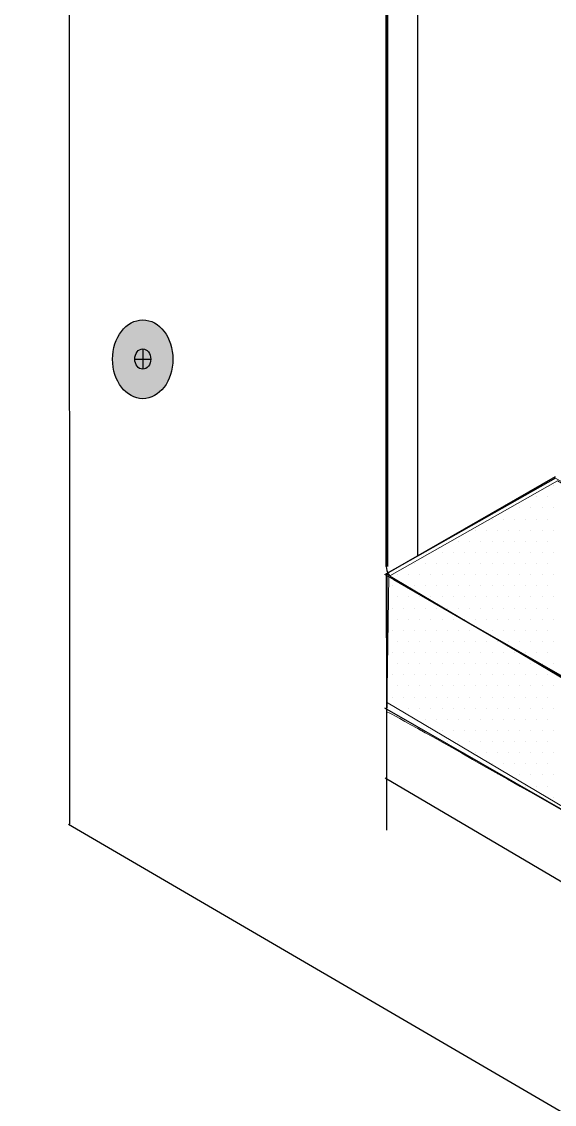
# Model space of a CAD drawing. Header units: inches. Extents: x -24 to 76, y -57 to 19.
# Drawn here: x 11.702 to 12.601, y 9.057 to 10.882 of the extents above; entities that cross this region are included whole.
import ezdxf

# ---------------------------------------------------------------- set-up
doc = ezdxf.new("R2010")
doc.units = ezdxf.units.IN
doc.header["$MEASUREMENT"] = 0
for name, color, linetype, lineweight in [('.ATI-HATCH', 7, 'Continuous', 0), ('G-ANNO-TTLB', 7, 'Continuous', 0), ('TYVEK', 7, 'Continuous', 0), ('WALL SCRATCH', 7, 'Continuous', 0)]:
    doc.layers.add(name, color=color, linetype=linetype, lineweight=lineweight)
pattern_1 = [(45, (0, 0), (-7.071, 7.071), [])]

# ---------------------------------------------------------------- blocks, each defined once
blk = doc.blocks.new('Block_60')
at = {"layer": 'WALL SCRATCH', "true_color": 0x003b71, "transparency": 33554687}
h = blk.add_hatch(color=156, dxfattribs=at)
h.dxf.hatch_style = 2
edge = h.paths.add_edge_path()
edge.add_ellipse((11.9066, 10.3131), major_axis=(0, 0.0664), ratio=0.766948, start_angle=0, end_angle=360)
at = {"layer": 'WALL SCRATCH', "color": 18, "lineweight": 25, "true_color": 0x080808}
for p, q in [((11.9066, 10.3307), (11.9066, 10.2964)), ((11.8931, 10.3135), (11.9201, 10.3135))]:
    blk.add_line(p, q, dxfattribs=at)
at = {"layer": 'WALL SCRATCH', "color": 8, "lineweight": 25, "true_color": 0x808080}
blk.add_lwpolyline([(11.8995, 10.2421)], dxfattribs=at)
at = {"layer": 'WALL SCRATCH', "color": 18, "lineweight": 25, "true_color": 0x000000}
blk.add_ellipse((11.9066, 10.3131), major_axis=(0, 0.0664), ratio=0.766948, dxfattribs=at)
at = {"layer": 'WALL SCRATCH', "color": 18, "lineweight": 25, "true_color": 0x080808}
blk.add_ellipse((11.9066, 10.3135), major_axis=(0, 0.0171), ratio=0.788846, dxfattribs=at)
blk = doc.blocks.new('Block_57')
at = {"layer": 'WALL SCRATCH'}
blk.add_blockref('Block_60', (0, 0), dxfattribs=at)
blk = doc.blocks.new('Block_56')
at = {"layer": 'WALL SCRATCH'}
blk.add_blockref('Block_57', (0, 0), dxfattribs=at)
blk = doc.blocks.new('Block_497')
at = {"layer": '.ATI-HATCH', "color": 243, "lineweight": 0, "true_color": 0xcc667f}
for p, q in [((12.599, 10.1001), (12.599, 10.1001)), ((12.5708, 10.0813), (12.5708, 10.0813)), ((12.5896, 10.0813), (12.5896, 10.0813)), ((12.5427, 10.0626), (12.5427, 10.0626)), ((12.5615, 10.0626), (12.5615, 10.0626)), ((12.5802, 10.0626), (12.5802, 10.0626)), ((12.599, 10.0626), (12.599, 10.0626)), ((12.4958, 10.0438), (12.4958, 10.0438)), ((12.5146, 10.0438), (12.5146, 10.0438)), ((12.5333, 10.0438), (12.5333, 10.0438)), ((12.5521, 10.0438), (12.5521, 10.0438)), ((12.5708, 10.0438), (12.5708, 10.0438)), ((12.5896, 10.0438), (12.5896, 10.0438)), ((12.4677, 10.0251), (12.4677, 10.0251)), ((12.4865, 10.0251), (12.4865, 10.0251)), ((12.5052, 10.0251), (12.5052, 10.0251)), ((12.524, 10.0251), (12.524, 10.0251)), ((12.5427, 10.0251), (12.5427, 10.0251)), ((12.5615, 10.0251), (12.5615, 10.0251)), ((12.5802, 10.0251), (12.5802, 10.0251)), ((12.599, 10.0251), (12.599, 10.0251)), ((12.4396, 10.0063), (12.4396, 10.0063)), ((12.4583, 10.0063), (12.4583, 10.0063)), ((12.4771, 10.0063), (12.4771, 10.0063)), ((12.4958, 10.0063), (12.4958, 10.0063)), ((12.5146, 10.0063), (12.5146, 10.0063)), ((12.5333, 10.0063), (12.5333, 10.0063)), ((12.5521, 10.0063), (12.5521, 10.0063)), ((12.5708, 10.0063), (12.5708, 10.0063)), ((12.5896, 10.0063), (12.5896, 10.0063)), ((12.4115, 9.9876), (12.4115, 9.9876)), ((12.4302, 9.9876), (12.4302, 9.9876)), ((12.449, 9.9876), (12.449, 9.9876)), ((12.4677, 9.9876), (12.4677, 9.9876)), ((12.4865, 9.9876), (12.4865, 9.9876)), ((12.5052, 9.9876), (12.5052, 9.9876)), ((12.524, 9.9876), (12.524, 9.9876)), ((12.5427, 9.9876), (12.5427, 9.9876)), ((12.5615, 9.9876), (12.5615, 9.9876)), ((12.5802, 9.9876), (12.5802, 9.9876)), ((12.599, 9.9876), (12.599, 9.9876)), ((12.3646, 9.9688), (12.3646, 9.9688)), ((12.3833, 9.9688), (12.3833, 9.9688)), ((12.4021, 9.9688), (12.4021, 9.9688)), ((12.4208, 9.9688), (12.4208, 9.9688)), ((12.4396, 9.9688), (12.4396, 9.9688)), ((12.4583, 9.9688), (12.4583, 9.9688)), ((12.4771, 9.9688), (12.4771, 9.9688)), ((12.4958, 9.9688), (12.4958, 9.9688)), ((12.5146, 9.9688), (12.5146, 9.9688)), ((12.5333, 9.9688), (12.5333, 9.9688)), ((12.5521, 9.9688), (12.5521, 9.9688)), ((12.5708, 9.9688), (12.5708, 9.9688)), ((12.5896, 9.9688), (12.5896, 9.9688)), ((12.3365, 9.9501), (12.3365, 9.9501)), ((12.3552, 9.9501), (12.3552, 9.9501)), ((12.374, 9.9501), (12.374, 9.9501)), ((12.3927, 9.9501), (12.3927, 9.9501)), ((12.4115, 9.9501), (12.4115, 9.9501)), ((12.4302, 9.9501), (12.4302, 9.9501)), ((12.449, 9.9501), (12.449, 9.9501)), ((12.4677, 9.9501), (12.4677, 9.9501)), ((12.4865, 9.9501), (12.4865, 9.9501)), ((12.5052, 9.9501), (12.5052, 9.9501)), ((12.524, 9.9501), (12.524, 9.9501)), ((12.5427, 9.9501), (12.5427, 9.9501)), ((12.5615, 9.9501), (12.5615, 9.9501)), ((12.5802, 9.9501), (12.5802, 9.9501)), ((12.599, 9.9501), (12.599, 9.9501)), ((12.3271, 9.9313), (12.3271, 9.9313)), ((12.3458, 9.9313), (12.3458, 9.9313)), ((12.3646, 9.9313), (12.3646, 9.9313)), ((12.3833, 9.9313), (12.3833, 9.9313)), ((12.4021, 9.9313), (12.4021, 9.9313)), ((12.4208, 9.9313), (12.4208, 9.9313)), ((12.4396, 9.9313), (12.4396, 9.9313)), ((12.4583, 9.9313), (12.4583, 9.9313)), ((12.4771, 9.9313), (12.4771, 9.9313)), ((12.4958, 9.9313), (12.4958, 9.9313)), ((12.5146, 9.9313), (12.5146, 9.9313)), ((12.5333, 9.9313), (12.5333, 9.9313)), ((12.5521, 9.9313), (12.5521, 9.9313)), ((12.5708, 9.9313), (12.5708, 9.9313)), ((12.5896, 9.9313), (12.5896, 9.9313)), ((12.3365, 9.9126), (12.3365, 9.9126)), ((12.3552, 9.9126), (12.3552, 9.9126)), ((12.374, 9.9126), (12.374, 9.9126)), ((12.3927, 9.9126), (12.3927, 9.9126)), ((12.4115, 9.9126), (12.4115, 9.9126)), ((12.4302, 9.9126), (12.4302, 9.9126)), ((12.449, 9.9126), (12.449, 9.9126)), ((12.4677, 9.9126), (12.4677, 9.9126)), ((12.4865, 9.9126), (12.4865, 9.9126)), ((12.5052, 9.9126), (12.5052, 9.9126)), ((12.524, 9.9126), (12.524, 9.9126)), ((12.5427, 9.9126), (12.5427, 9.9126)), ((12.5615, 9.9126), (12.5615, 9.9126)), ((12.5802, 9.9126), (12.5802, 9.9126)), ((12.599, 9.9126), (12.599, 9.9126)), ((12.3271, 9.8938), (12.3271, 9.8938)), ((12.3458, 9.8938), (12.3458, 9.8938)), ((12.3646, 9.8938), (12.3646, 9.8938)), ((12.3833, 9.8938), (12.3833, 9.8938)), ((12.4021, 9.8938), (12.4021, 9.8938)), ((12.4208, 9.8938), (12.4208, 9.8938)), ((12.4396, 9.8938), (12.4396, 9.8938)), ((12.4583, 9.8938), (12.4583, 9.8938)), ((12.4771, 9.8938), (12.4771, 9.8938)), ((12.4958, 9.8938), (12.4958, 9.8938)), ((12.5146, 9.8938), (12.5146, 9.8938)), ((12.5333, 9.8938), (12.5333, 9.8938)), ((12.5521, 9.8938), (12.5521, 9.8938)), ((12.5708, 9.8938), (12.5708, 9.8938)), ((12.5896, 9.8938), (12.5896, 9.8938)), ((12.3365, 9.8751), (12.3365, 9.8751)), ((12.3552, 9.8751), (12.3552, 9.8751)), ((12.374, 9.8751), (12.374, 9.8751)), ((12.3927, 9.8751), (12.3927, 9.8751)), ((12.4115, 9.8751), (12.4115, 9.8751)), ((12.4302, 9.8751), (12.4302, 9.8751)), ((12.449, 9.8751), (12.449, 9.8751)), ((12.4677, 9.8751), (12.4677, 9.8751)), ((12.4865, 9.8751), (12.4865, 9.8751)), ((12.5052, 9.8751), (12.5052, 9.8751)), ((12.524, 9.8751), (12.524, 9.8751)), ((12.5427, 9.8751), (12.5427, 9.8751)), ((12.5615, 9.8751), (12.5615, 9.8751)), ((12.5802, 9.8751), (12.5802, 9.8751)), ((12.599, 9.8751), (12.599, 9.8751)), ((12.3271, 9.8563), (12.3271, 9.8563)), ((12.3458, 9.8563), (12.3458, 9.8563)), ((12.3646, 9.8563), (12.3646, 9.8563)), ((12.3833, 9.8563), (12.3833, 9.8563)), ((12.4021, 9.8563), (12.4021, 9.8563)), ((12.4208, 9.8563), (12.4208, 9.8563)), ((12.4396, 9.8563), (12.4396, 9.8563)), ((12.4583, 9.8563), (12.4583, 9.8563)), ((12.4771, 9.8563), (12.4771, 9.8563)), ((12.4958, 9.8563), (12.4958, 9.8563)), ((12.5146, 9.8563), (12.5146, 9.8563)), ((12.5333, 9.8563), (12.5333, 9.8563)), ((12.5521, 9.8563), (12.5521, 9.8563)), ((12.5708, 9.8563), (12.5708, 9.8563)), ((12.5896, 9.8563), (12.5896, 9.8563)), ((12.3365, 9.8376), (12.3365, 9.8376)), ((12.3552, 9.8376), (12.3552, 9.8376)), ((12.374, 9.8376), (12.374, 9.8376)), ((12.3927, 9.8376), (12.3927, 9.8376)), ((12.4115, 9.8376), (12.4115, 9.8376)), ((12.4302, 9.8376), (12.4302, 9.8376)), ((12.449, 9.8376), (12.449, 9.8376)), ((12.4677, 9.8376), (12.4677, 9.8376)), ((12.4865, 9.8376), (12.4865, 9.8376)), ((12.5052, 9.8376), (12.5052, 9.8376)), ((12.524, 9.8376), (12.524, 9.8376)), ((12.5427, 9.8376), (12.5427, 9.8376)), ((12.5615, 9.8376), (12.5615, 9.8376)), ((12.5802, 9.8376), (12.5802, 9.8376)), ((12.599, 9.8376), (12.599, 9.8376)), ((12.3271, 9.8188), (12.3271, 9.8188)), ((12.3458, 9.8188), (12.3458, 9.8188)), ((12.3646, 9.8188), (12.3646, 9.8188)), ((12.3833, 9.8188), (12.3833, 9.8188)), ((12.4021, 9.8188), (12.4021, 9.8188)), ((12.4208, 9.8188), (12.4208, 9.8188)), ((12.4396, 9.8188), (12.4396, 9.8188)), ((12.4583, 9.8188), (12.4583, 9.8188)), ((12.4771, 9.8188), (12.4771, 9.8188)), ((12.4958, 9.8188), (12.4958, 9.8188)), ((12.5146, 9.8188), (12.5146, 9.8188)), ((12.5333, 9.8188), (12.5333, 9.8188)), ((12.5521, 9.8188), (12.5521, 9.8188)), ((12.5708, 9.8188), (12.5708, 9.8188)), ((12.5896, 9.8188), (12.5896, 9.8188)), ((12.3365, 9.8001), (12.3365, 9.8001)), ((12.3552, 9.8001), (12.3552, 9.8001)), ((12.374, 9.8001), (12.374, 9.8001)), ((12.3927, 9.8001), (12.3927, 9.8001)), ((12.4115, 9.8001), (12.4115, 9.8001)), ((12.4302, 9.8001), (12.4302, 9.8001)), ((12.449, 9.8001), (12.449, 9.8001)), ((12.4677, 9.8001), (12.4677, 9.8001)), ((12.4865, 9.8001), (12.4865, 9.8001)), ((12.5052, 9.8001), (12.5052, 9.8001)), ((12.524, 9.8001), (12.524, 9.8001)), ((12.5427, 9.8001), (12.5427, 9.8001)), ((12.5615, 9.8001), (12.5615, 9.8001)), ((12.5802, 9.8001), (12.5802, 9.8001)), ((12.599, 9.8001), (12.599, 9.8001)), ((12.3271, 9.7813), (12.3271, 9.7813)), ((12.3458, 9.7813), (12.3458, 9.7813)), ((12.3646, 9.7813), (12.3646, 9.7813)), ((12.3833, 9.7813), (12.3833, 9.7813)), ((12.4021, 9.7813), (12.4021, 9.7813)), ((12.4208, 9.7813), (12.4208, 9.7813)), ((12.4396, 9.7813), (12.4396, 9.7813)), ((12.4583, 9.7813), (12.4583, 9.7813)), ((12.4771, 9.7813), (12.4771, 9.7813)), ((12.4958, 9.7813), (12.4958, 9.7813)), ((12.5146, 9.7813), (12.5146, 9.7813)), ((12.5333, 9.7813), (12.5333, 9.7813)), ((12.5521, 9.7813), (12.5521, 9.7813)), ((12.5708, 9.7813), (12.5708, 9.7813)), ((12.5896, 9.7813), (12.5896, 9.7813)), ((12.3365, 9.7626), (12.3365, 9.7626)), ((12.3552, 9.7626), (12.3552, 9.7626)), ((12.374, 9.7626), (12.374, 9.7626)), ((12.3927, 9.7626), (12.3927, 9.7626)), ((12.4115, 9.7626), (12.4115, 9.7626)), ((12.4302, 9.7626), (12.4302, 9.7626)), ((12.449, 9.7626), (12.449, 9.7626)), ((12.4677, 9.7626), (12.4677, 9.7626)), ((12.4865, 9.7626), (12.4865, 9.7626)), ((12.5052, 9.7626), (12.5052, 9.7626)), ((12.524, 9.7626), (12.524, 9.7626)), ((12.5427, 9.7626), (12.5427, 9.7626)), ((12.5615, 9.7626), (12.5615, 9.7626)), ((12.5802, 9.7626), (12.5802, 9.7626)), ((12.599, 9.7626), (12.599, 9.7626)), ((12.3271, 9.7438), (12.3271, 9.7438)), ((12.3458, 9.7438), (12.3458, 9.7438)), ((12.3646, 9.7438), (12.3646, 9.7438)), ((12.3833, 9.7438), (12.3833, 9.7438)), ((12.4021, 9.7438), (12.4021, 9.7438)), ((12.4208, 9.7438), (12.4208, 9.7438)), ((12.4396, 9.7438), (12.4396, 9.7438)), ((12.4583, 9.7438), (12.4583, 9.7438)), ((12.4771, 9.7438), (12.4771, 9.7438)), ((12.4958, 9.7438), (12.4958, 9.7438)), ((12.5146, 9.7438), (12.5146, 9.7438)), ((12.5333, 9.7438), (12.5333, 9.7438)), ((12.5521, 9.7438), (12.5521, 9.7438)), ((12.5708, 9.7438), (12.5708, 9.7438)), ((12.5896, 9.7438), (12.5896, 9.7438)), ((12.3365, 9.7251), (12.3365, 9.7251)), ((12.3552, 9.7251), (12.3552, 9.7251)), ((12.374, 9.7251), (12.374, 9.7251)), ((12.3927, 9.7251), (12.3927, 9.7251)), ((12.4115, 9.7251), (12.4115, 9.7251)), ((12.4302, 9.7251), (12.4302, 9.7251)), ((12.449, 9.7251), (12.449, 9.7251)), ((12.4677, 9.7251), (12.4677, 9.7251)), ((12.4865, 9.7251), (12.4865, 9.7251)), ((12.5052, 9.7251), (12.5052, 9.7251)), ((12.524, 9.7251), (12.524, 9.7251)), ((12.5427, 9.7251), (12.5427, 9.7251)), ((12.5615, 9.7251), (12.5615, 9.7251)), ((12.5802, 9.7251), (12.5802, 9.7251)), ((12.599, 9.7251), (12.599, 9.7251)), ((12.3458, 9.7063), (12.3458, 9.7063)), ((12.3646, 9.7063), (12.3646, 9.7063)), ((12.3833, 9.7063), (12.3833, 9.7063)), ((12.4021, 9.7063), (12.4021, 9.7063)), ((12.4208, 9.7063), (12.4208, 9.7063)), ((12.4396, 9.7063), (12.4396, 9.7063)), ((12.4583, 9.7063), (12.4583, 9.7063)), ((12.4771, 9.7063), (12.4771, 9.7063)), ((12.4958, 9.7063), (12.4958, 9.7063)), ((12.5146, 9.7063), (12.5146, 9.7063)), ((12.5333, 9.7063), (12.5333, 9.7063)), ((12.5521, 9.7063), (12.5521, 9.7063)), ((12.5708, 9.7063), (12.5708, 9.7063)), ((12.5896, 9.7063), (12.5896, 9.7063)), ((12.374, 9.6876), (12.374, 9.6876)), ((12.3927, 9.6876), (12.3927, 9.6876)), ((12.4115, 9.6876), (12.4115, 9.6876)), ((12.4302, 9.6876), (12.4302, 9.6876)), ((12.449, 9.6876), (12.449, 9.6876)), ((12.4677, 9.6876), (12.4677, 9.6876)), ((12.4865, 9.6876), (12.4865, 9.6876)), ((12.5052, 9.6876), (12.5052, 9.6876)), ((12.524, 9.6876), (12.524, 9.6876)), ((12.5427, 9.6876), (12.5427, 9.6876)), ((12.5615, 9.6876), (12.5615, 9.6876)), ((12.5802, 9.6876), (12.5802, 9.6876)), ((12.599, 9.6876), (12.599, 9.6876)), ((12.4208, 9.6688), (12.4208, 9.6688)), ((12.4396, 9.6688), (12.4396, 9.6688)), ((12.4583, 9.6688), (12.4583, 9.6688)), ((12.4771, 9.6688), (12.4771, 9.6688)), ((12.4958, 9.6688), (12.4958, 9.6688)), ((12.5146, 9.6688), (12.5146, 9.6688)), ((12.5333, 9.6688), (12.5333, 9.6688)), ((12.5521, 9.6688), (12.5521, 9.6688)), ((12.5708, 9.6688), (12.5708, 9.6688)), ((12.5896, 9.6688), (12.5896, 9.6688)), ((12.449, 9.6501), (12.449, 9.6501)), ((12.4677, 9.6501), (12.4677, 9.6501)), ((12.4865, 9.6501), (12.4865, 9.6501)), ((12.5052, 9.6501), (12.5052, 9.6501)), ((12.524, 9.6501), (12.524, 9.6501)), ((12.5427, 9.6501), (12.5427, 9.6501)), ((12.5615, 9.6501), (12.5615, 9.6501)), ((12.5802, 9.6501), (12.5802, 9.6501)), ((12.599, 9.6501), (12.599, 9.6501)), ((12.4771, 9.6313), (12.4771, 9.6313)), ((12.4958, 9.6313), (12.4958, 9.6313)), ((12.5146, 9.6313), (12.5146, 9.6313)), ((12.5333, 9.6313), (12.5333, 9.6313)), ((12.5521, 9.6313), (12.5521, 9.6313)), ((12.5708, 9.6313), (12.5708, 9.6313)), ((12.5896, 9.6313), (12.5896, 9.6313)), ((12.5052, 9.6126), (12.5052, 9.6126)), ((12.524, 9.6126), (12.524, 9.6126)), ((12.5427, 9.6126), (12.5427, 9.6126)), ((12.5615, 9.6126), (12.5615, 9.6126)), ((12.5802, 9.6126), (12.5802, 9.6126)), ((12.599, 9.6126), (12.599, 9.6126)), ((12.5521, 9.5938), (12.5521, 9.5938)), ((12.5708, 9.5938), (12.5708, 9.5938)), ((12.5896, 9.5938), (12.5896, 9.5938)), ((12.5802, 9.5751), (12.5802, 9.5751)), ((12.599, 9.5751), (12.599, 9.5751))]:
    blk.add_line(p, q, dxfattribs=at)
at = {"layer": '.ATI-HATCH'}
blk.add_open_spline([(13.4681, 9.6107), (13.4681, 9.6107), (13.389, 9.6567), (13.389, 9.6567), (13.389, 9.6567), (12.6061, 10.108), (12.6061, 10.108), (12.6061, 10.108), (12.3233, 9.9483), (12.3233, 9.9483), (12.3233, 9.9483), (12.3215, 9.9473), (12.3215, 9.9473), (12.3215, 9.9473), (12.3182, 9.7192), (12.3182, 9.7192), (12.3286, 9.7173), (13.4629, 9.07), (13.4636, 9.0697), (13.4636, 9.0697), (13.4676, 9.3085), (13.4676, 9.3085), (13.4676, 9.3085), (13.4676, 9.3085), (13.4676, 9.3085), (13.4676, 9.3085), (13.4681, 9.6107), (13.4681, 9.6107)], degree=3, knots=[0, 0, 0, 0, 1, 1, 1, 2, 2, 2, 3, 3, 3, 4, 4, 4, 5, 5, 5, 6, 6, 6, 7, 7, 7, 8, 8, 8, 9, 9, 9, 9], dxfattribs=at)

msp = doc.modelspace()

# ---------------------------------------------------------------- hatches: boundary and pattern name
at = {"layer": 'G-ANNO-TTLB', "true_color": 0xff00ff, "transparency": 33554687}
h = msp.add_hatch(color=6, dxfattribs=at)
edge = h.paths.add_edge_path()
edge.add_spline(control_points=[(19.9156, -15.0652), (19.9156, -15.0652), (-20.7721, -15.0652), (-20.7721, -15.0652), (-20.7721, -15.0652), (-20.7721, 19.0598), (-20.7721, 19.0598), (-20.7721, 19.0598), (19.9156, 19.0598), (19.9156, 19.0598), (19.9156, 19.0598), (19.9156, -15.0652), (19.9156, -15.0652)], knot_values=[0, 0, 0, 0, 1, 1, 1, 2, 2, 2, 3, 3, 3, 4, 4, 4, 4], degree=3, periodic=0)
edge = h.paths.add_edge_path()
edge.add_spline(control_points=[(-20.6471, 18.9348), (-20.6471, 18.9348), (-20.6471, -14.9402), (-20.6471, -14.9402), (-20.6471, -14.9402), (19.7906, -14.9402), (19.7906, -14.9402), (19.7906, -14.9402), (19.7906, 18.9348), (19.7906, 18.9348), (19.7906, 18.9348), (-20.6471, 18.9348), (-20.6471, 18.9348)], knot_values=[0, 0, 0, 0, 1, 1, 1, 2, 2, 2, 3, 3, 3, 4, 4, 4, 4], degree=3, periodic=0)
edge.add_line((-20.6471, 18.9348), (-20.6471, 18.9348))
at = {"layer": 'TYVEK', "true_color": 0x000000, "transparency": 33554687}
h = msp.add_hatch(dxfattribs=at)
h.set_pattern_fill('_U', color=18, scale=10, angle=45, style=2, pattern_type=0)
h.set_pattern_definition(pattern_1)
h.paths.add_polyline_path([(13.451, 9.302), (12.3145, 9.9503), (12.6029, 10.1125), (13.454, 9.6262)])
h = msp.add_hatch(dxfattribs=at)
h.set_pattern_fill('_U', color=18, scale=10, angle=45, style=2, pattern_type=0)
h.set_pattern_definition(pattern_1)
h.paths.add_polyline_path([(13.4617, 9.0578), (12.3175, 9.7351), (12.3173, 9.9513), (13.4615, 9.274)])

# ---------------------------------------------------------------- linework, layer by layer
at = {"layer": 'G-ANNO-TTLB'}
for points in [[(19.9156, -15.0652), (19.9156, -15.0652), (-20.7721, -15.0652), (-20.7721, -15.0652), (-20.7721, -15.0652), (-20.7721, 19.0598), (-20.7721, 19.0598), (-20.7721, 19.0598), (19.9156, 19.0598), (19.9156, 19.0598), (19.9156, 19.0598), (19.9156, -15.0652), (19.9156, -15.0652)], [(-20.6471, 18.9348), (-20.6471, 18.9348), (-20.6471, -14.9402), (-20.6471, -14.9402), (-20.6471, -14.9402), (19.7906, -14.9402), (19.7906, -14.9402), (19.7906, -14.9402), (19.7906, 18.9348), (19.7906, 18.9348), (19.7906, 18.9348), (-20.6471, 18.9348), (-20.6471, 18.9348)]]:
    msp.add_open_spline(points, degree=3, knots=[0, 0, 0, 0, 1, 1, 1, 2, 2, 2, 3, 3, 3, 4, 4, 4, 4], dxfattribs=at)
at = {"layer": 'TYVEK', "color": 18, "lineweight": 60, "true_color": 0x000000}
msp.add_line((12.3182, 9.9638), (12.3182, 12.3361), dxfattribs=at)
at = {"layer": 'TYVEK', "color": 33, "lineweight": 25, "true_color": 0xcc9966}
for p, q in [((12.3703, 12.302), (12.3703, 9.9816)), ((12.3182, 9.9518), (12.6029, 10.1158))]:
    msp.add_line(p, q, dxfattribs=at)
at = {"layer": 'TYVEK', "color": 18, "lineweight": 25, "true_color": 0x000000}
msp.add_line((12.3182, 10.3431), (12.3182, 11.0196), dxfattribs=at)
at = {"layer": 'TYVEK', "color": 4, "lineweight": 25, "true_color": 0x00ffff}
for p, q in [((12.6029, 10.1125), (12.3182, 9.9518)), ((12.3182, 9.9518), (12.3182, 9.7255)), ((12.3299, 9.9422), (13.0899, 9.5025)), ((12.3145, 9.7255), (13.4641, 9.0681))]:
    msp.add_line(p, q, dxfattribs=at)
at = {"layer": 'TYVEK', "color": 1, "lineweight": 25, "true_color": 0xff0000}
for p, q in [((12.3182, 9.9518), (12.3703, 9.9816)), ((12.3182, 9.5193), (12.3182, 9.9483)), ((12.3157, 9.6079), (12.7717, 9.339))]:
    msp.add_line(p, q, dxfattribs=at)
at = {"layer": 'TYVEK'}
for points in [[(13.451, 9.302), (12.3145, 9.9503), (12.6029, 10.1125), (13.454, 9.6262)], [(13.4617, 9.0578), (12.3175, 9.7351), (12.3173, 9.9513), (13.4615, 9.274)]]:
    msp.add_lwpolyline(points, close=True, dxfattribs=at)
at = {"layer": 'TYVEK', "color": 4, "lineweight": 25, "true_color": 0x00ffff}
msp.add_open_spline([(12.3174, 9.9638), (12.3174, 9.9549), (12.3222, 9.9466), (12.3299, 9.9422)], degree=3, dxfattribs=at)
at = {"layer": 'WALL SCRATCH', "color": 18, "lineweight": 25, "true_color": 0x000000}
for p, q in [((11.7813, 13.4929), (11.7832, 9.5297)), ((11.7813, 9.5297), (14.1325, 8.1583))]:
    msp.add_line(p, q, dxfattribs=at)
at = {"layer": 'WALL SCRATCH', "color": 8, "lineweight": 25, "true_color": 0x808080}
msp.add_lwpolyline([(11.8419, 10.1973)], dxfattribs=at)
msp.add_lwpolyline([(11.8419, 10.1973)], dxfattribs=at)
at = {"layer": 'WALL SCRATCH', "color": 1, "lineweight": 25, "true_color": 0xff0000}
for points in [[(11.7813, 9.6593)], [(12.2931, 9.3539)]]:
    msp.add_lwpolyline(points, dxfattribs=at)

# ---------------------------------------------------------------- block references
at = {"layer": '.ATI-HATCH'}
msp.add_blockref('Block_497', (0, 0), dxfattribs=at)
at = {"layer": 'WALL SCRATCH'}
msp.add_blockref('Block_56', (0, 0), dxfattribs=at)

doc.saveas('drawing.dxf')
